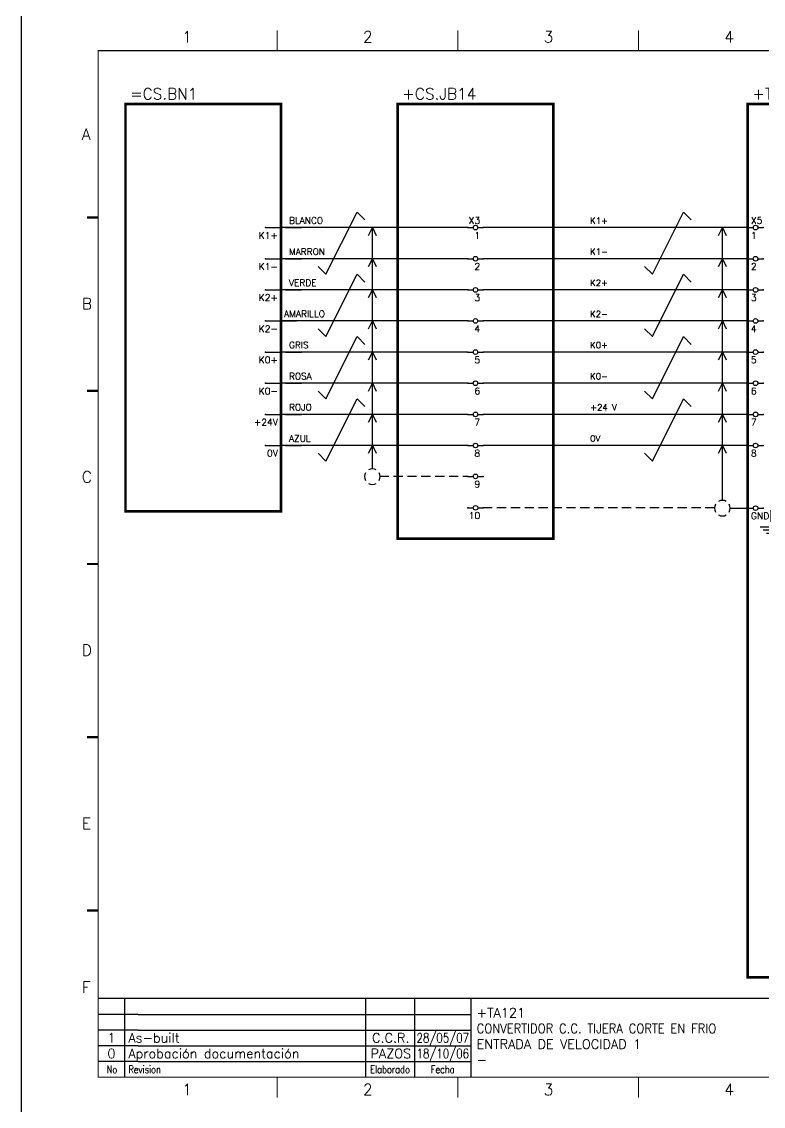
# Model space of a CAD drawing. Extents: x 3 to 423, y -4757 to 292.
# Drawn here: x 2.6 to 202.9, y -3567.1 to -3274.4 of the extents above; entities that cross this region are included whole.
import ezdxf
from ezdxf.enums import TextEntityAlignment as Align

# ---------------------------------------------------------------- set-up
doc = ezdxf.new("R2010")
doc.units = 0
doc.header["$LTSCALE"] = 10
doc.header["$MEASUREMENT"] = 0
doc.linetypes.add('DASHDOT', pattern=[1, 0.5, -0.25, 0, -0.25])
doc.linetypes.add('HIDDEN', pattern=[0.375, 0.25, -0.125])
doc.layers.get('0').update_dxf_attribs({"linetype": 'CONTINUOUS'})
for name, color, linetype in [('1', 7, 'CONTINUOUS'), ('10', 5, 'CONTINUOUS'), ('102', 7, 'CONTINUOUS'), ('2', 7, 'CONTINUOUS'), ('8', 1, 'CONTINUOUS'), ('9', 6, 'CONTINUOUS'), ('DIBUJO', 7, 'CONTINUOUS'), ('NODE', 7, 'CONTINUOUS')]:
    doc.layers.add(name, color=color, linetype=linetype)
doc.styles.add('HELVETICA', font='HELV.SHX')
doc.styles.add('LABEL', font='SIMPLEX', dxfattribs={"width": 0.8, "height": 4})
doc.styles.add('ROMANS', font='romans')
doc.styles.get("Standard").update_dxf_attribs({"font": 'simplex'})

# ---------------------------------------------------------------- blocks, each defined once
blk = doc.blocks.new('NOD', base_point=(237.5, 170))
at = {"layer": 'NODE'}
blk.add_point((237.5, 170), dxfattribs=at)
blk = doc.blocks.new('$$PLR12')
blk.add_line((-2.5, 0), (2.5, 0))
at = {"layer": '2'}
for p in [(-2.5, 0), (2.5, 0)]:
    blk.add_blockref('NOD', p, dxfattribs=at)
at = {"layer": '8'}
blk.add_attdef('*A', text='', height=2.15, dxfattribs=at).set_placement((1.5, -3.575), align=Align.RIGHT)
at = {"layer": '9'}
blk.add_attdef('ID', text='', height=2.15, dxfattribs=at).set_placement((1.5, 1.25), align=Align.RIGHT)
blk = doc.blocks.new('$$PLL21C')
for p, q in [((-2.5, 0), (-0.75, 0)), ((0.75, 0), (2.5, 0))]:
    blk.add_line(p, q)
at = {"layer": '2'}
blk.add_circle((0, 0), 0.75, dxfattribs=at)
for p in [(-2.5, 0), (2.5, 0)]:
    blk.add_blockref('NOD', p, dxfattribs=at)
at = {"layer": '8'}
blk.add_attdef('*A', (-1.5, -3.575), '', height=2.15, dxfattribs=at)
at = {"layer": '9'}
blk.add_attdef('ID', (-1.5, 1.25), '', height=2.15, dxfattribs=at)
blk = doc.blocks.new('$$PLR12C')
for p, q in [((-2.5, 0), (-0.75, 0)), ((0.75, 0), (2.5, 0))]:
    blk.add_line(p, q)
at = {"layer": '2'}
blk.add_circle((0, 0), 0.75, dxfattribs=at)
for p in [(-2.5, 0), (2.5, 0)]:
    blk.add_blockref('NOD', p, dxfattribs=at)
at = {"layer": '8'}
blk.add_attdef('*A', text='', height=2.15, dxfattribs=at).set_placement((1.5, -3.575), align=Align.RIGHT)
at = {"layer": '9'}
blk.add_attdef('ID', text='', height=2.15, dxfattribs=at).set_placement((1.5, 1.25), align=Align.RIGHT)
blk = doc.blocks.new('$030107')
at = {"layer": '102'}
for start, end in [(150, 210), (60, 120), (330, 30), (240, 300)]:
    blk.add_arc((0, 0), 2.5, start, end, dxfattribs=at)
blk = doc.blocks.new('$021501')
at = {"layer": '2'}
for p, q in [((0, -6), (0, 0)), ((-3.5, -6), (3.5, -6)), ((-2.5, -7), (2.5, -7)), ((-1.5, -8), (1.5, -8))]:
    blk.add_line(p, q, dxfattribs=at)
blk.add_blockref('NOD', (0, 0), dxfattribs=at)
blk = doc.blocks.new('newcajec')
at = {"layer": '1'}
for p, q in [((179.4, 20.85), (0.13, 20.85)), ((7, 20.85), (7, 0)), ((71, 20.85), (71, 0)), ((84, 20.85), (84, 0.09)), ((99, 20.85), (99, 0)), ((184.64, 20.18), (184.81, 20.01)), ((184.81, 20.01), (185.18, 20.25)), ((215.2, 20.8), (215.2, 0)), ((10.6, 16.64), (0, 16.64)), ((10.6, 16.64), (99, 16.64)), ((10.6, 12.48), (0, 12.48)), ((10.6, 12.48), (99, 12.48)), ((179.4, 13.87), (215.2, 13.87)), ((368, 14.06), (368, 0)), ((10.6, 8.32), (0, 8.32)), ((10.6, 8.32), (99, 8.32)), ((179.4, 6.93), (267.63, 6.93)), ((267.63, 6.93), (302.5, 6.93)), ((270.63, 6.91), (270.63, 0)), ((282.07, 6.93), (282.07, 0)), ((368, 6.93), (383, 6.93)), ((10.6, 4.16), (0, 4.16)), ((10.6, 4.16), (99, 4.16))]:
    blk.add_line(p, q, dxfattribs=at)
for points in [[(47.5, 272.5, 0.3, 0.3, 0), (47.5, 277.91, 0.3, 0.3, 0)], [(95.5, 272.5, 0.3, 0.3, 0), (95.5, 277.91, 0.3, 0.3, 0)], [(143.5, 272.5, 0.3, 0.3, 0), (143.5, 277.91, 0.3, 0.3, 0)], [(191.5, 272.5, 0.3, 0.3, 0), (191.5, 277.91, 0.3, 0.3, 0)], [(239.5, 272.5, 0.3, 0.3, 0), (239.5, 277.91, 0.3, 0.3, 0)], [(287.5, 272.5, 0.3, 0.3, 0), (287.5, 277.91, 0.3, 0.3, 0)], [(335.5, 272.5, 0.3, 0.3, 0), (335.5, 277.91, 0.3, 0.3, 0)], [(-2.99, 228.23, 0.6, 0.6, 0), (-0.18, 228.23, 0.6, 0.6, 0)], [(383.01, 228.23, 0.6, 0.6, 0), (385.82, 228.23, 0.6, 0.6, 0)], [(-2.99, 182.23, 0.6, 0.6, 0), (-0.18, 182.23, 0.6, 0.6, 0)], [(383.01, 182.23, 0.6, 0.6, 0), (385.82, 182.23, 0.6, 0.6, 0)], [(-2.99, 136.23, 0.6, 0.6, 0), (-0.18, 136.23, 0.6, 0.6, 0)], [(383.01, 136.23, 0.6, 0.6, 0), (385.82, 136.23, 0.6, 0.6, 0)], [(-2.99, 90.23, 0.6, 0.6, 0), (-0.18, 90.23, 0.6, 0.6, 0)], [(383.01, 90.23, 0.6, 0.6, 0), (385.82, 90.23, 0.6, 0.6, 0)], [(-2.99, 44.23, 0.6, 0.6, 0), (-0.18, 44.23, 0.6, 0.6, 0)], [(383.01, 44.23, 0.6, 0.6, 0), (385.82, 44.23, 0.6, 0.6, 0)], [(383, 20.8, 0.3, 0.3, 0), (179.4, 20.8, 0.3, 0.3, 0), (179.4, 0, 0.3, 0.3, 0)], [(302.5, 20.8, 0.3, 0.3, 0), (302.5, 0, 0.3, 0.3, 0)], [(302.5, 14, 0.3, 0.3, 0), (383, 14, 0.3, 0.3, 0)], [(47.5, -5.5, 0.3, 0.3, 0), (47.5, -0.09, 0.3, 0.3, 0)], [(95.5, -5.5, 0.3, 0.3, 0), (95.5, -0.09, 0.3, 0.3, 0)], [(143.5, -5.5, 0.3, 0.3, 0), (143.5, -0.09, 0.3, 0.3, 0)], [(191.5, -5.5, 0.3, 0.3, 0), (191.5, -0.09, 0.3, 0.3, 0)], [(239.5, -5.5, 0.3, 0.3, 0), (239.5, -0.09, 0.3, 0.3, 0)], [(287.5, -5.5, 0.3, 0.3, 0), (287.5, -0.09, 0.3, 0.3, 0)], [(335.5, -5.5, 0.3, 0.3, 0), (335.5, -0.09, 0.3, 0.3, 0)]]:
    blk.add_lwpolyline(points, format="xyseb", dxfattribs=at)
at = {"layer": '1', "const_width": 0.3}
blk.add_lwpolyline([(0, 0), (0, 272.5), (383, 272.5), (383, 0)], close=True, dxfattribs=at)
at = {"layer": '2', "color": 14}
for p, q in [((221.42, 4.69), (221.42, 5.81)), ((221.42, 2.47), (221.42, 3.58))]:
    blk.add_line(p, q, dxfattribs=at)
for points in [[(220.05, 5.81), (220.05, 6.92), (226.74, 5.81), (226.74, 6.92)], [(221.42, 2.47), (220.05, 2.47), (221.42, 5.81), (220.05, 5.81)], [(224.25, 5.81), (225.37, 5.81), (225.37, 4.69)], [(225.37, 5.81), (226.74, 5.81), (225.37, 1.35), (226.74, 1.35)], [(221.42, 4.69), (224.25, 4.69), (221.42, 3.58), (224.25, 3.58)], [(224.25, 3.58), (225.37, 3.58), (225.37, 2.47)], [(224.25, 0.24), (224.25, 2.47), (220.05, 0.24), (220.05, 2.47)], [(226.74, 1.35), (226.74, 0.24), (224.25, 1.35), (224.25, 0.24)]]:
    blk.add_solid(points, dxfattribs=at)
at = {"layer": '1', "style": 'ROMANS'}
for s, p in [('1', (22.29, 274.68)), ('2', (70.29, 274.68)), ('3', (118.29, 274.68)), ('4', (166.29, 274.68)), ('5', (214.29, 274.68)), ('6', (262.29, 274.68)), ('7', (310.29, 274.68)), ('8', (357.79, 274.68)), ('A', (-4.37, 248.84)), ('A', (384.13, 248.84)), ('B', (-4.37, 203.84)), ('B', (384.13, 203.84)), ('C', (-4.37, 157.84)), ('C', (384.13, 157.84)), ('D', (-4.37, 111.84)), ('D', (384.13, 111.84)), ('E', (-4.37, 65.84)), ('E', (384.13, 65.84)), ('F', (-4.37, 22.34)), ('F', (384.13, 22.34)), ('1', (22.29, -4.82)), ('2', (70.29, -4.82)), ('3', (118.29, -4.82)), ('4', (166.29, -4.82)), ('5', (214.29, -4.82)), ('6', (262.29, -4.82)), ('7', (310.29, -4.82)), ('8', (357.79, -4.82))]:
    blk.add_text(s, height=3, dxfattribs=at).set_placement(p)
at = {"layer": '1', "style": 'LABEL', "width": 0.8}
for s, p in [('Diseno comprobado por', (179.73, 18.27)), ('Dibujo comprobado por', (179.81, 11.47)), ('Hoja', (368.38, 11.66)), ('Dibujado por', (179.83, 4.64)), ('Fecha', (285.71, 4.3)), ('Cont', (368.43, 4.46)), ('No', (2.23, 1.05)), ('Revision', (8, 1.05))]:
    blk.add_text(s, height=2, dxfattribs=at).set_placement(p)
for s, p in [('Dept', (274.61, 4.44)), ('Elaborado', (77.5, 1.05)), ('Fecha', (91.5, 1.05))]:
    blk.add_text(s, height=2, dxfattribs=at).set_placement(p, align=Align.CENTER)
at = {"layer": '10', "style": 'ROMANS'}
for tag, p in [('REV41', (3.5, 18.74)), ('REV43', (77.7, 18.74)), ('REV31', (3.5, 14.58)), ('REV33', (77.7, 14.58)), ('REV21', (3.5, 10.42)), ('REV23', (77.7, 10.42)), ('REV11', (3.5, 6.27)), ('REV13', (77.7, 6.27))]:
    blk.add_attdef(tag, text='', height=2.5, dxfattribs=at).set_placement(p, align=Align.MIDDLE)
for tag, p, height in [('REV42', (8, 17.49), 2.5), ('SHEETNAME1', (100.5, 15.83), 2.5), ('DESIGNCHECK', (180.74, 14.83), 2.5), ('DOCUMENTTYPE', (216.43, 16.8), 2.5), ('NOTA', (305.32, 15.8), 3), ('REV32', (8, 13.33), 2.5), ('OBJECT', (216.43, 12.4), 2.5), ('REV22', (8, 9.17), 2.5), ('SHEETNAME2', (100.5, 11.67), 2.5), ('ORDER', (305.32, 7.3), 4.5), ('SHEETNAME3', (100.5, 7.51), 2.5), ('DRAWINGCHECK', (180.53, 7.71), 2.5), ('CUSTOMER', (216.43, 8.08), 2.5), ('REV12', (8, 5.01), 2.5), ('SHEETNAME4', (100.5, 3.35), 2.5), ('USER', (180.63, 0.71), 2.5), ('DEPARTMENT', (271.93, 1.05), 2.5), ('DOCUMENT_ID', (305.32, 0.93), 4.4)]:
    blk.add_attdef(tag, p, '', height=height, dxfattribs=at)
for tag, width, p, p2 in [('REV44', 1.221199, (84.53, 17.49), (98.48, 17.49)), ('REV34', 1.221199, (84.53, 13.33), (98.48, 13.33)), ('REV24', 1.221199, (84.53, 9.17), (98.48, 9.17)), ('REV14', 1.221199, (84.53, 5.01), (98.48, 5.01)), ('CREATED2', 7.039915, (282.71, 1.05), (301.14, 1.05))]:
    blk.add_attdef(tag, text='', height=2.5, dxfattribs=dict(at, width=width)).set_placement(p, p2, align=Align.FIT)
for tag, p in [('SHEET', (382, 7.43)), ('NEXTSHEET', (382, 0.5))]:
    blk.add_attdef(tag, text='', height=2.5, dxfattribs=at).set_placement(p, align=Align.RIGHT)
at = {"layer": 'DIBUJO', "color": 14, "style": 'HELVETICA', "width": 1.3}
blk.add_text('RUSSULA S.A.', height=3, dxfattribs=at).set_placement((229, 2.19))
blk = doc.blocks.new('$$PLL21')
blk.add_line((-2.5, 0), (2.5, 0))
at = {"layer": '2'}
for p in [(-2.5, 0), (2.5, 0)]:
    blk.add_blockref('NOD', p, dxfattribs=at)
at = {"layer": '8'}
blk.add_attdef('*A', (-1.5, -3.575), '', height=2.15, dxfattribs=at)
at = {"layer": '9'}
blk.add_attdef('ID', (-1.5, 1.25), '', height=2.15, dxfattribs=at)

msp = doc.modelspace()

# ---------------------------------------------------------------- linework, layer by layer
at = {"layer": '2', "color": 7}
for p, q in [((84.78, -3342.59), (93.18, -3325.79)), ((93.18, -3325.79), (95.28, -3327.89)), ((172.91, -3342.59), (181.31, -3325.79)), ((181.31, -3325.79), (183.41, -3327.89)), ((123.06, -3329.99), (72.66, -3329.99)), ((96.26, -3332.09), (97.31, -3329.99)), ((97.31, -3395.09), (97.31, -3329.99)), ((97.31, -3329.99), (98.36, -3332.09)), ((198.66, -3329.99), (127.26, -3329.99)), ((190.76, -3332.09), (191.81, -3329.99)), ((191.81, -3403.6), (191.81, -3329.99)), ((191.81, -3329.99), (192.86, -3332.09)), ((123.06, -3338.39), (72.66, -3338.39)), ((96.26, -3340.49), (97.31, -3338.39)), ((97.31, -3338.39), (98.36, -3340.49)), ((198.66, -3338.39), (127.26, -3338.39)), ((190.76, -3340.49), (191.81, -3338.39)), ((191.81, -3338.39), (192.86, -3340.49)), ((82.68, -3340.49), (84.78, -3342.59)), ((170.81, -3340.49), (172.91, -3342.59)), ((84.78, -3359.39), (93.18, -3342.59)), ((93.18, -3342.59), (95.28, -3344.69)), ((172.91, -3359.39), (181.31, -3342.59)), ((181.31, -3342.59), (183.41, -3344.69)), ((123.06, -3346.79), (72.66, -3346.79)), ((96.26, -3348.89), (97.31, -3346.79)), ((97.31, -3346.79), (98.36, -3348.89)), ((198.66, -3346.79), (127.26, -3346.79)), ((190.76, -3348.89), (191.81, -3346.79)), ((191.81, -3346.79), (192.86, -3348.89)), ((198.66, -3354.06), (198.66, -3346.32)), ((123.06, -3355.19), (72.66, -3355.19)), ((96.26, -3357.29), (97.31, -3355.19)), ((97.31, -3355.19), (98.36, -3357.29)), ((198.66, -3355.19), (127.26, -3355.19)), ((190.76, -3357.29), (191.81, -3355.19)), ((191.81, -3355.19), (192.86, -3357.29)), ((82.68, -3357.29), (84.78, -3359.39)), ((84.78, -3376.19), (93.18, -3359.39)), ((93.18, -3359.39), (95.28, -3361.49)), ((170.81, -3357.29), (172.91, -3359.39)), ((172.91, -3376.19), (181.31, -3359.39)), ((181.31, -3359.39), (183.41, -3361.49)), ((123.06, -3363.59), (72.66, -3363.59)), ((96.26, -3365.69), (97.31, -3363.59)), ((97.31, -3363.59), (98.36, -3365.69)), ((198.66, -3363.59), (127.26, -3363.59)), ((190.76, -3365.69), (191.81, -3363.59)), ((191.81, -3363.59), (192.86, -3365.69)), ((123.06, -3371.99), (72.66, -3371.99)), ((82.68, -3374.09), (84.78, -3376.19)), ((96.26, -3374.09), (97.31, -3371.99)), ((97.31, -3371.99), (98.36, -3374.09)), ((198.66, -3371.99), (127.26, -3371.99)), ((170.81, -3374.09), (172.91, -3376.19)), ((190.76, -3374.09), (191.81, -3371.99)), ((191.81, -3371.99), (192.86, -3374.09)), ((84.78, -3392.99), (93.18, -3376.19)), ((93.18, -3376.19), (95.28, -3378.29)), ((172.91, -3392.99), (181.31, -3376.19)), ((181.31, -3376.19), (183.41, -3378.29)), ((123.06, -3380.39), (72.66, -3380.39)), ((96.26, -3382.49), (97.31, -3380.39)), ((97.31, -3380.39), (98.36, -3382.49)), ((198.66, -3380.39), (127.26, -3380.39)), ((190.76, -3382.49), (191.81, -3380.39)), ((191.81, -3380.39), (192.86, -3382.49)), ((123.06, -3388.79), (72.66, -3388.79)), ((96.26, -3390.89), (97.31, -3388.79)), ((97.31, -3388.79), (98.36, -3390.89)), ((198.66, -3388.79), (127.26, -3388.79)), ((190.76, -3390.89), (191.81, -3388.79)), ((191.81, -3388.79), (192.86, -3390.89)), ((82.68, -3390.89), (84.78, -3392.99)), ((170.81, -3390.89), (172.91, -3392.99)), ((193.91, -3405.7), (198.66, -3405.7))]:
    msp.add_line(p, q, dxfattribs=at)
at = {"layer": '2', "color": 7, "linetype": 'HIDDEN'}
for p, q in [((99.27, -3397.1), (123.11, -3397.1)), ((189.7, -3405.61), (127.27, -3405.61))]:
    msp.add_line(p, q, dxfattribs=at)
at = {"layer": '2', "color": 3, "linetype": 'DASHDOT'}
for points in [[(30.66, -3296.66, 0.706, 0.706, 0), (72.66, -3296.66, 0.706, 0.706, 0), (72.66, -3406.57, 0.706, 0.706, 0), (30.66, -3406.57, 0.706, 0.706, 0), (30.66, -3296.66, 0.706, 0.706, 0)], [(104.16, -3296.66, 0.706, 0.706, 0), (146.16, -3296.66, 0.706, 0.706, 0), (146.16, -3413.94, 0.706, 0.706, 0), (104.16, -3413.94, 0.706, 0.706, 0), (104.16, -3296.66, 0.706, 0.706, 0)], [(198.66, -3296.66, 0.706, 0.706, 0), (398.16, -3296.66, 0.706, 0.706, 0), (398.16, -3532.28, 0.706, 0.706, 0), (198.66, -3532.28, 0.706, 0.706, 0), (198.66, -3296.66, 0.706, 0.706, 0)]]:
    msp.add_lwpolyline(points, format="xyseb", dxfattribs=at)
at = {"layer": 'DIBUJO'}
msp.add_lwpolyline([(2.63, -3272.25), (422.63, -3272.25), (422.63, -3569.25), (2.63, -3569.25), (2.63, -3272.25)], dxfattribs=at)

# ---------------------------------------------------------------- block references
at = {"layer": '2', "color": 7}
ref = msp.add_blockref('newcajec', (23.31, -3559.23), dxfattribs=dict(at, xscale=1.016442892079965, yscale=1.016442892079965, zscale=1.016442892079965))
ref.add_attrib('REV24', '28/05/07', dxfattribs={"layer": '10', "height": 2.541, "style": 'ROMANS', "width": 0.728168}).set_placement((109.23, -3549.9), (123.41, -3549.9), align=Align.FIT)
ref.add_attrib('SHEETNAME3', 'ENTRADA DE VELOCIDAD 1', (125.46, -3551.6), dxfattribs={"layer": '10', "height": 2.5411, "style": 'ROMANS'})
ref.add_attrib('SHEETNAME2', 'CONVERTIDOR C.C. TIJERA CORTE EN FRIO', (125.46, -3547.37), dxfattribs={"layer": '10', "height": 2.5411, "style": 'ROMANS', "width": 0.9})
ref.add_attrib('SHEETNAME1', '+TA121', (125.46, -3543.14), dxfattribs={"layer": '10', "height": 2.541, "style": 'ROMANS'})
ref.add_attrib('USER', 'J.PAZOS', (206.91, -3558.51), dxfattribs={"layer": '10', "height": 2.541, "style": 'ROMANS'})
ref.add_attrib('DRAWINGCHECK', 'J.L.C.C.', (206.81, -3551.39), dxfattribs={"layer": '10', "height": 2.541, "style": 'ROMANS'})
ref.add_attrib('DESIGNCHECK', 'J.M. CEDEIRA', (207.02, -3544.15), dxfattribs={"layer": '10', "height": 2.5411, "style": 'ROMANS'})
ref.add_attrib('REV22', 'As-built', (31.44, -3549.9), dxfattribs={"layer": '10', "height": 2.541, "style": 'ROMANS'})
ref.add_attrib('REV12', 'Aprobación documentación', (31.44, -3554.13), dxfattribs={"layer": '10', "height": 2.5411, "style": 'ROMANS'})
ref.add_attrib('REV21', '1', dxfattribs={"layer": '10', "height": 2.54, "style": 'ROMANS'}).set_placement((26.87, -3548.63), align=Align.MIDDLE)
ref.add_attrib('REV11', '0', dxfattribs={"layer": '10', "height": 2.54, "style": 'ROMANS'}).set_placement((26.87, -3552.86), align=Align.MIDDLE)
ref.add_attrib('SHEETNAME4', '-', (125.46, -3555.83), dxfattribs={"layer": '10', "height": 2.54, "style": 'ROMANS'})
ref.add_attrib('REV14', '18/10/06', dxfattribs={"layer": '10', "height": 2.541, "style": 'ROMANS', "width": 0.728168}).set_placement((109.23, -3554.13), (123.41, -3554.13), align=Align.FIT)
ref.add_attrib('REV23', 'C.C.R.', dxfattribs={"layer": '10', "height": 2.541, "style": 'ROMANS'}).set_placement((102.29, -3548.63), align=Align.MIDDLE)
ref.add_attrib('REV13', 'PAZOS', dxfattribs={"layer": '10', "height": 2.541, "style": 'ROMANS'}).set_placement((102.29, -3552.86), align=Align.MIDDLE)
ref.add_attrib('DOCUMENT_ID', 'PP06/0066-E1A.12', (333.65, -3558.28), dxfattribs={"layer": '10', "height": 4.4723, "style": 'ROMANS', "width": 0.9})
ref.add_attrib('ORDER', 'PP06/0066', (333.65, -3551.81), dxfattribs={"layer": '10', "height": 4.574, "style": 'ROMANS'})
ref.add_attrib('CUSTOMER', 'ACINDAR', (243.3, -3551.01), dxfattribs={"layer": '10', "height": 2.541, "style": 'ROMANS'})
ref.add_attrib('OBJECT', 'TREN DE ROLLOS Y BARRAS', (243.3, -3546.62), dxfattribs={"layer": '10', "height": 2.5411, "style": 'ROMANS'})
ref.add_attrib('DOCUMENTTYPE', 'ESQUEMA ELECTRICO', (243.3, -3542.15), dxfattribs={"layer": '10', "height": 2.5411, "style": 'ROMANS'})
ref.add_attrib('CREATED2', '05/10/06', dxfattribs={"layer": '10', "height": 2.541, "style": 'ROMANS', "width": 0.961976}).set_placement((310.67, -3558.17), (329.41, -3558.17), align=Align.FIT)
ref.add_attrib('DEPARTMENT', 'ELEC', (299.71, -3558.17), dxfattribs={"layer": '10', "height": 2.541, "style": 'ROMANS'})
ref.add_attrib('NEXTSHEET', '2878', dxfattribs={"layer": '10', "height": 2.541, "style": 'ROMANS'}).set_placement((411.59, -3558.72), align=Align.RIGHT)
ref.add_attrib('SHEET', '2876', dxfattribs={"layer": '10', "height": 2.541, "style": 'ROMANS'}).set_placement((411.59, -3551.67), align=Align.RIGHT)
at = {"layer": '2'}
ref = msp.add_blockref('$$PLL21', (76.05, -3329.99), dxfattribs=dict(at, xscale=0.8231999999999857, yscale=0.8231999999999857, zscale=0.8231999999999857))
ref.add_attrib('ID', 'BLANCO', (74.81, -3328.96), dxfattribs={"layer": '9', "height": 1.77})
at = {"layer": '2', "color": 7, "xscale": 0.839999999999975, "yscale": 0.839999999999975, "zscale": 0.839999999999975}
for name, p, values in [('$$PLR12C', (125.16, -3329.99), {'ID': 'X3', '*A': '1'}), ('$$PLL21C', (200.76, -3329.99), {'ID': 'X5', '*A': '1'}), ('$$PLR12', (70.56, -3329.99), {'*A': 'K1+'}), ('$$PLR12', (70.56, -3338.39), {'*A': 'K1-'}), ('$$PLR12C', (125.16, -3338.39), {'*A': '2'}), ('$$PLL21C', (200.76, -3338.39), {'*A': '2'}), ('$$PLR12', (70.56, -3346.79), {'*A': 'K2+'}), ('$$PLR12C', (125.16, -3346.79), {'*A': '3'}), ('$$PLL21C', (200.76, -3346.79), {'*A': '3'}), ('$$PLR12', (70.56, -3355.19), {'*A': 'K2-'}), ('$$PLR12C', (125.16, -3355.19), {'*A': '4'}), ('$$PLL21C', (200.76, -3355.19), {'*A': '4'}), ('$$PLR12C', (125.16, -3363.59), {'*A': '5'}), ('$$PLL21C', (200.76, -3363.59), {'*A': '5'}), ('$$PLR12', (70.56, -3363.59), {'*A': 'K0+'}), ('$$PLR12C', (125.16, -3371.99), {'*A': '6'}), ('$$PLL21C', (200.76, -3371.99), {'*A': '6'}), ('$$PLR12', (70.56, -3371.99), {'*A': 'K0-'}), ('$$PLR12', (70.56, -3380.39), {'*A': '+24V'}), ('$$PLR12C', (125.16, -3380.39), {'*A': '7'}), ('$$PLL21C', (200.76, -3380.39), {'*A': '7'}), ('$$PLR12', (70.56, -3388.79), {'*A': '0V'}), ('$$PLR12C', (125.16, -3388.79), {'*A': '8'}), ('$$PLL21C', (200.76, -3388.79), {'*A': '8'}), ('$$PLR12C', (125.16, -3397.11), {'*A': '9'}), ('$$PLR12C', (125.17, -3405.61), {'*A': '10'}), ('$$PLL21C', (200.76, -3405.7), {'*A': 'GND'})]:
    msp.add_blockref(name, p, dxfattribs=at).add_auto_attribs(values)
at = {"layer": '2'}
ref = msp.add_blockref('$$PLL21', (76.05, -3338.39), dxfattribs=dict(at, xscale=0.8231999999999857, yscale=0.8231999999999857, zscale=0.8231999999999857))
ref.add_attrib('ID', 'MARRON', (74.81, -3337.36), dxfattribs={"layer": '9', "height": 1.77})
ref = msp.add_blockref('$$PLL21', (76.05, -3346.79), dxfattribs=dict(at, xscale=0.8231999999999857, yscale=0.8231999999999857, zscale=0.8231999999999857))
ref.add_attrib('ID', 'VERDE', (74.81, -3345.76), dxfattribs={"layer": '9', "height": 1.77})
ref = msp.add_blockref('$$PLL21', (74.72, -3355.19), dxfattribs=dict(at, xscale=0.8231999999999857, yscale=0.8231999999999857, zscale=0.8231999999999857))
ref.add_attrib('ID', 'AMARILLO', (73.49, -3354.16), dxfattribs={"layer": '9', "height": 1.77})
ref = msp.add_blockref('$$PLL21', (76.05, -3363.59), dxfattribs=dict(at, xscale=0.8231999999999857, yscale=0.8231999999999857, zscale=0.8231999999999857))
ref.add_attrib('ID', 'GRIS', (74.81, -3362.56), dxfattribs={"layer": '9', "height": 1.77})
ref = msp.add_blockref('$$PLL21', (76.05, -3371.99), dxfattribs=dict(at, xscale=0.8231999999999857, yscale=0.8231999999999857, zscale=0.8231999999999857))
ref.add_attrib('ID', 'ROSA', (74.81, -3370.96), dxfattribs={"layer": '9', "height": 1.77})
ref = msp.add_blockref('$$PLL21', (76.05, -3380.39), dxfattribs=dict(at, xscale=0.8231999999999857, yscale=0.8231999999999857, zscale=0.8231999999999857))
ref.add_attrib('ID', 'ROJO', (74.81, -3379.36), dxfattribs={"layer": '9', "height": 1.77})
ref = msp.add_blockref('$$PLL21', (76.05, -3388.79), dxfattribs=dict(at, xscale=0.8231999999999857, yscale=0.8231999999999857, zscale=0.8231999999999857))
ref.add_attrib('ID', 'AZUL', (74.81, -3387.76), dxfattribs={"layer": '9', "height": 1.77})
at = {"layer": '2', "color": 7, "xscale": 0.839999999999975, "yscale": 0.839999999999975, "zscale": 0.839999999999975}
for name, p in [('$030107', (97.31, -3397.19)), ('$030107', (191.81, -3405.7)), ('$021501', (204.96, -3405.7))]:
    msp.add_blockref(name, p, dxfattribs=at)

# ---------------------------------------------------------------- texts
at = {"layer": '2', "color": 6}
for s, p in [('=CS.BN1', (31.92, -3295.4)), ('+CS.JB14', (105.42, -3295.4)), ('+TA121', (199.92, -3295.4))]:
    msp.add_text(s, height=3.024, dxfattribs=at).set_placement(p)
at = {"layer": '2', "color": 7, "style": 'ROMANS'}
for s, p in [('K1+', (156.11, -3328.94)), ('K1-', (156.11, -3337.34)), ('K2+', (156.11, -3345.74)), ('K2-', (156.11, -3354.14)), ('K0+', (156.11, -3362.54)), ('K0-', (156.11, -3370.94)), ('+24 V', (156.11, -3379.34)), ('0V', (156.11, -3387.74))]:
    msp.add_text(s, height=1.68, dxfattribs=at).set_placement(p)

doc.saveas('drawing.dxf')
